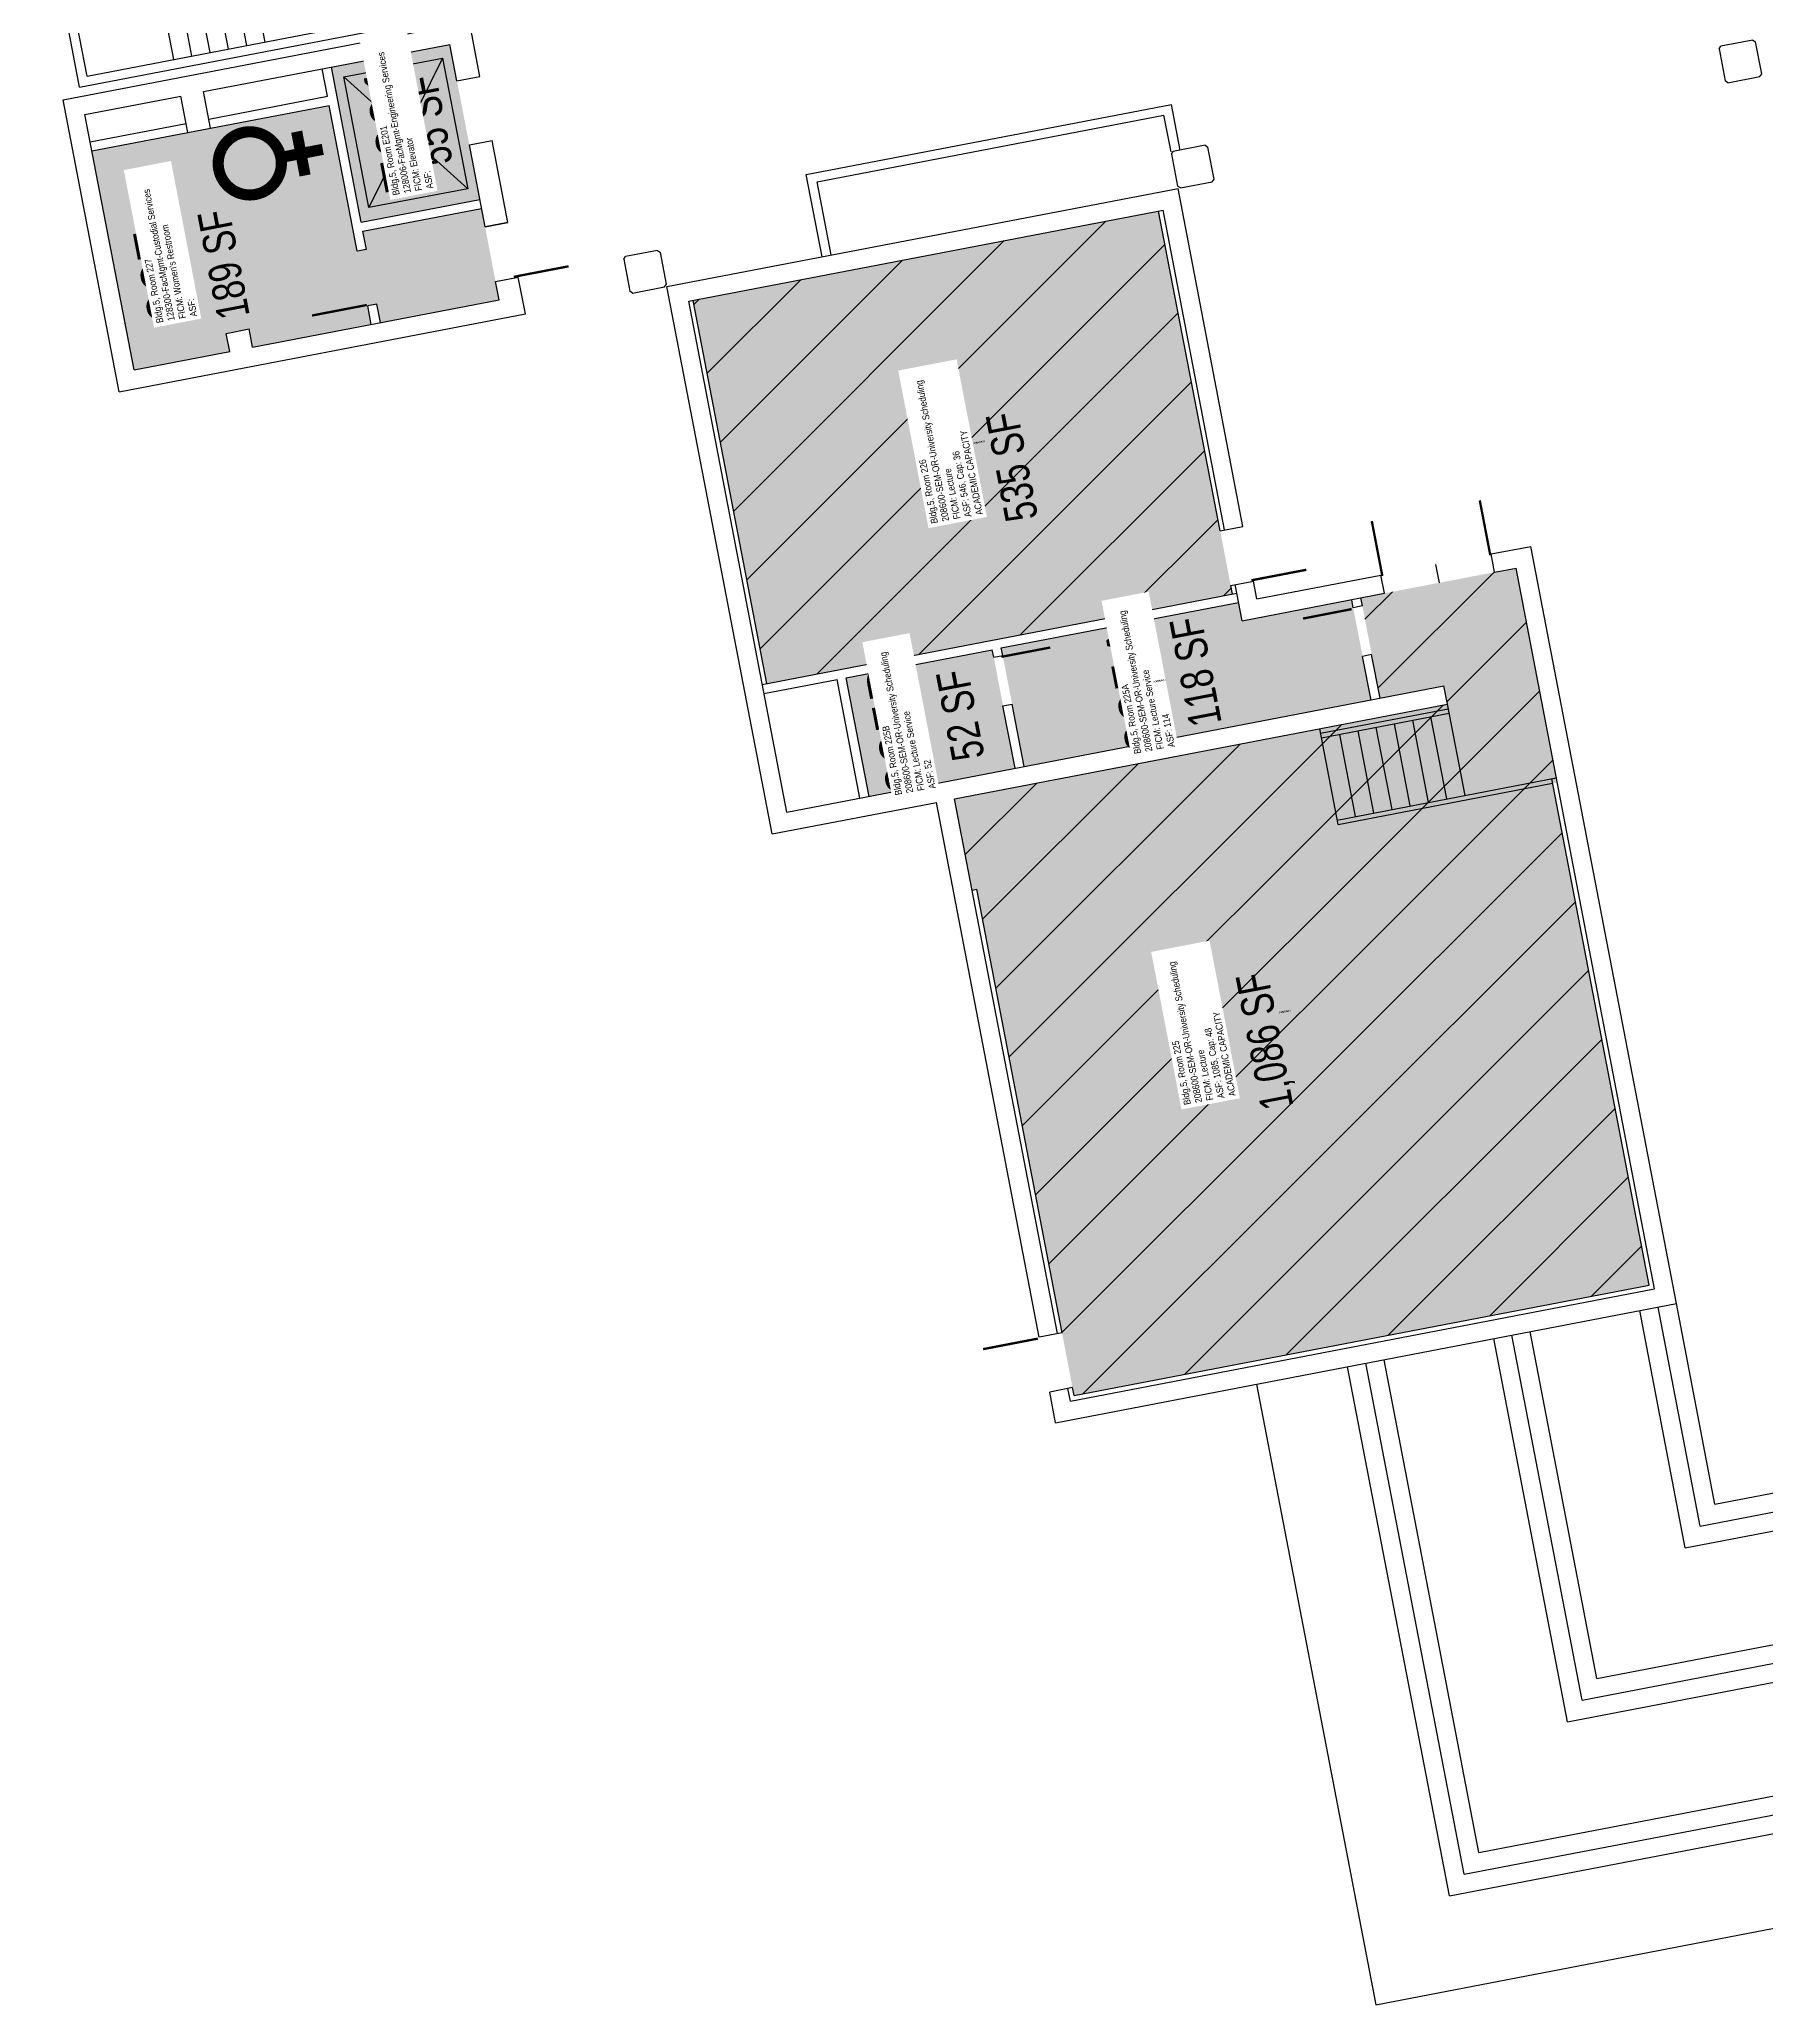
# Model space of a CAD drawing. Header units: inches. Extents: x 69199020 to 69202739, y 27674225 to 27677034.
# Drawn here: x 69200329 to 69201444, y 27674225 to 27675494 of the extents above; entities that cross this region are included whole.
import ezdxf
from ezdxf.enums import TextEntityAlignment as Align

# ---------------------------------------------------------------- set-up
doc = ezdxf.new("R2010")
doc.units = ezdxf.units.IN
doc.header["$LTSCALE"] = 10
doc.header["$MEASUREMENT"] = 0
doc.layers.get('0').update_dxf_attribs({"linetype": 'CONTINUOUS'})
for name, color, linetype in [('A-DOOR', 2, 'CONTINUOUS'), ('A-FLOR', 3, 'CONTINUOUS'), ('A-IDEN-ICON', 4, 'CONTINUOUS'), ('A-IDEN-RNUM', 7, 'CONTINUOUS'), ('A-IDEN-SNUM', 4, 'CONTINUOUS'), ('A-IDEN-VNUM', 4, 'CONTINUOUS'), ('A-SITE', 3, 'CONTINUOUS'), ('A-WALL', 5, 'CONTINUOUS'), ('AREA-TEXT', 3, 'CONTINUOUS'), ('Rooms-Capacity', 4, 'CONTINUOUS'), ('Rooms-Category-Color', 7, 'CONTINUOUS'), ('Rooms-College-Color', 7, 'CONTINUOUS'), ('Rooms-Department-Color', 7, 'CONTINUOUS'), ('Rooms-Division-Color', 7, 'CONTINUOUS'), ('Rooms-Information', 7, 'CONTINUOUS')]:
    doc.layers.add(name, color=color, linetype=linetype)
doc.styles.add('CP_AREA', font='arial.ttf', dxfattribs={"height": 15})
doc.styles.add('CP_ROOMSNUMBER', font='arial.ttf', dxfattribs={"height": 1})
doc.styles.add('CP_ROOMVNUMBER', font='arial.ttf', dxfattribs={"width": 0.85, "height": 0.075})
pattern_1 = [(45, (0, 0), (-26.516504294, 26.516504294), [])]

# ---------------------------------------------------------------- blocks, each defined once
blk = doc.blocks.new('CPWOMEN')
at = {"const_width": 0.015}
blk.add_lwpolyline([(-0.0375, 0, 1), (0.0475, 0, 1)], format="xyb", close=True, dxfattribs=at)
for points in [[(0.005, -0.04), (0.005, -0.1)], [(-0.025, -0.07), (0.035, -0.07)]]:
    blk.add_lwpolyline(points, dxfattribs=at)

msp = doc.modelspace()

# ---------------------------------------------------------------- hatches: boundary and pattern name
at = {"layer": 'Rooms-Capacity'}
h = msp.add_hatch(dxfattribs=at)
h.set_pattern_fill('ANSI31', color=256, scale=300, style=0)
h.set_pattern_definition(pattern_1)
h.paths.add_polyline_path([(69200750.7, 27675325.2), (69201051.2, 27675382.9), (69201098.8, 27675135.4), (69200798.3, 27675077.7)])
h = msp.add_hatch(dxfattribs=at)
h.set_pattern_fill('ANSI31', color=256, scale=300, style=0)
h.set_pattern_definition(pattern_1)
h.paths.add_polyline_path([(69200919.5, 27675003.2), (69201237.7, 27675064.4), (69201235.4, 27675076.2), (69201194.2, 27675068.2), (69201181.7, 27675133.1), (69201281.9, 27675152.3), (69201308.5, 27675013.8), (69201305.5, 27675013.3), (69201367.8, 27674689.2), (69200996.6, 27674617.9), (69200933.8, 27674944.9), (69200930.8, 27674944.3)])
at = {"layer": 'Rooms-Category-Color', "true_color": 0xadadad}
for points in [[(69200517.1, 27675475.8), (69200593.7, 27675490.5), (69200612.9, 27675390.4), (69200536.3, 27675375.6)], [(69200362.5, 27675421.7), (69200515.7, 27675451.1), (69200533.8, 27675356.9), (69200539.7, 27675358.1), (69200537.5, 27675369.8), (69200614.1, 27675384.5), (69200625.4, 27675325.5), (69200548.8, 27675310.8), (69200546.5, 27675322.7), (69200540.6, 27675321.6), (69200542.9, 27675309.7), (69200466.3, 27675295), (69200464, 27675306.8), (69200449.3, 27675303.9), (69200451.6, 27675292.2), (69200389.7, 27675280.3)]]:
    msp.add_hatch(color=253, dxfattribs=at).paths.add_polyline_path(points)
at = {"layer": 'Rooms-Category-Color', "true_color": 0xffff64}
for points in [[(69200750.7, 27675325.2), (69201051.2, 27675382.9), (69201098.8, 27675135.4), (69200798.3, 27675077.7)], [(69200919.5, 27675003.2), (69201237.7, 27675064.4), (69201235.4, 27675076.2), (69201194.2, 27675068.2), (69201181.7, 27675133.1), (69201281.9, 27675152.3), (69201308.5, 27675013.8), (69201305.5, 27675013.3), (69201367.8, 27674689.2), (69200996.6, 27674617.9), (69200933.8, 27674944.9), (69200930.8, 27674944.3)], [(69200949.6, 27675100.7), (69201102.8, 27675130.1), (69201105.1, 27675118.3), (69201175.8, 27675131.9), (69201188.3, 27675067.1), (69200964.4, 27675024.1)], [(69200958.5, 27675023), (69200864.2, 27675004.8), (69200849.5, 27675081.4), (69200943.8, 27675099.6)]]:
    msp.add_hatch(color=51, dxfattribs=at).paths.add_polyline_path(points)
at = {"layer": 'Rooms-College-Color', "true_color": 0xadadad}
for points in [[(69200517.1, 27675475.8), (69200593.7, 27675490.5), (69200612.9, 27675390.4), (69200536.3, 27675375.6)], [(69200362.5, 27675421.7), (69200515.7, 27675451.1), (69200533.8, 27675356.9), (69200539.7, 27675358.1), (69200537.5, 27675369.8), (69200614.1, 27675384.5), (69200625.4, 27675325.5), (69200548.8, 27675310.8), (69200546.5, 27675322.7), (69200540.6, 27675321.6), (69200542.9, 27675309.7), (69200466.3, 27675295), (69200464, 27675306.8), (69200449.3, 27675303.9), (69200451.6, 27675292.2), (69200389.7, 27675280.3)]]:
    msp.add_hatch(color=253, dxfattribs=at).paths.add_polyline_path(points)
at = {"layer": 'Rooms-College-Color', "true_color": 0xffff64}
for points in [[(69200750.7, 27675325.2), (69201051.2, 27675382.9), (69201098.8, 27675135.4), (69200798.3, 27675077.7)], [(69200919.5, 27675003.2), (69201237.7, 27675064.4), (69201235.4, 27675076.2), (69201194.2, 27675068.2), (69201181.7, 27675133.1), (69201281.9, 27675152.3), (69201308.5, 27675013.8), (69201305.5, 27675013.3), (69201367.8, 27674689.2), (69200996.6, 27674617.9), (69200933.8, 27674944.9), (69200930.8, 27674944.3)], [(69200949.6, 27675100.7), (69201102.8, 27675130.1), (69201105.1, 27675118.3), (69201175.8, 27675131.9), (69201188.3, 27675067.1), (69200964.4, 27675024.1)], [(69200958.5, 27675023), (69200864.2, 27675004.8), (69200849.5, 27675081.4), (69200943.8, 27675099.6)]]:
    msp.add_hatch(color=51, dxfattribs=at).paths.add_polyline_path(points)
at = {"layer": 'Rooms-Department-Color', "true_color": 0xacacac}
for points in [[(69200517.1, 27675475.8), (69200593.7, 27675490.5), (69200612.9, 27675390.4), (69200536.3, 27675375.6)], [(69200362.5, 27675421.7), (69200515.7, 27675451.1), (69200533.8, 27675356.9), (69200539.7, 27675358.1), (69200537.5, 27675369.8), (69200614.1, 27675384.5), (69200625.4, 27675325.5), (69200548.8, 27675310.8), (69200546.5, 27675322.7), (69200540.6, 27675321.6), (69200542.9, 27675309.7), (69200466.3, 27675295), (69200464, 27675306.8), (69200449.3, 27675303.9), (69200451.6, 27675292.2), (69200389.7, 27675280.3)]]:
    msp.add_hatch(color=253, dxfattribs=at).paths.add_polyline_path(points)
at = {"layer": 'Rooms-Department-Color', "true_color": 0x003fff}
for points in [[(69200750.7, 27675325.2), (69201051.2, 27675382.9), (69201098.8, 27675135.4), (69200798.3, 27675077.7)], [(69200919.5, 27675003.2), (69201237.7, 27675064.4), (69201235.4, 27675076.2), (69201194.2, 27675068.2), (69201181.7, 27675133.1), (69201281.9, 27675152.3), (69201308.5, 27675013.8), (69201305.5, 27675013.3), (69201367.8, 27674689.2), (69200996.6, 27674617.9), (69200933.8, 27674944.9), (69200930.8, 27674944.3)], [(69200949.6, 27675100.7), (69201102.8, 27675130.1), (69201105.1, 27675118.3), (69201175.8, 27675131.9), (69201188.3, 27675067.1), (69200964.4, 27675024.1)], [(69200958.5, 27675023), (69200864.2, 27675004.8), (69200849.5, 27675081.4), (69200943.8, 27675099.6)]]:
    msp.add_hatch(color=160, dxfattribs=at).paths.add_polyline_path(points)
at = {"layer": 'Rooms-Division-Color', "true_color": 0xadadad}
for points in [[(69200517.1, 27675475.8), (69200593.7, 27675490.5), (69200612.9, 27675390.4), (69200536.3, 27675375.6)], [(69200362.5, 27675421.7), (69200515.7, 27675451.1), (69200533.8, 27675356.9), (69200539.7, 27675358.1), (69200537.5, 27675369.8), (69200614.1, 27675384.5), (69200625.4, 27675325.5), (69200548.8, 27675310.8), (69200546.5, 27675322.7), (69200540.6, 27675321.6), (69200542.9, 27675309.7), (69200466.3, 27675295), (69200464, 27675306.8), (69200449.3, 27675303.9), (69200451.6, 27675292.2), (69200389.7, 27675280.3)]]:
    msp.add_hatch(color=253, dxfattribs=at).paths.add_polyline_path(points)
at = {"layer": 'Rooms-Division-Color', "true_color": 0x003fff}
for points in [[(69200750.7, 27675325.2), (69201051.2, 27675382.9), (69201098.8, 27675135.4), (69200798.3, 27675077.7)], [(69200919.5, 27675003.2), (69201237.7, 27675064.4), (69201235.4, 27675076.2), (69201194.2, 27675068.2), (69201181.7, 27675133.1), (69201281.9, 27675152.3), (69201308.5, 27675013.8), (69201305.5, 27675013.3), (69201367.8, 27674689.2), (69200996.6, 27674617.9), (69200933.8, 27674944.9), (69200930.8, 27674944.3)], [(69200949.6, 27675100.7), (69201102.8, 27675130.1), (69201105.1, 27675118.3), (69201175.8, 27675131.9), (69201188.3, 27675067.1), (69200964.4, 27675024.1)], [(69200958.5, 27675023), (69200864.2, 27675004.8), (69200849.5, 27675081.4), (69200943.8, 27675099.6)]]:
    msp.add_hatch(color=160, dxfattribs=at).paths.add_polyline_path(points)

# ---------------------------------------------------------------- linework, layer by layer
at = {"layer": 'A-DOOR'}
for points in [[(69200634.9, 27675340.4, 1.5, 1.5, 0), (69200670.3, 27675347.2, 0, 0, 0), (69200670.1, 27675348, 0, 0, 0.414214), (69200626.8, 27675374.8, 0, 0, 0.414214)], [(69200540, 27675322.2, 1.5, 1.5, 0), (69200504.6, 27675315.4, 0, 0, 0), (69200504.5, 27675316.2, 0, 0, -0.414214), (69200534.8, 27675357.1, 0, 0, -0.414214)], [(69201265.3, 27675160.6, 1.5, 1.5, 0), (69201258.5, 27675196, 0, 0, 0), (69201257.7, 27675195.8, 0, 0, 0.414214), (69201230.9, 27675152.5, 0, 0, 0.414214)], [(69201195.6, 27675147.2, 1.5, 1.5, 0), (69201188.8, 27675182.6, 0, 0, 0), (69201189.6, 27675182.7, 0, 0, -0.414214), (69201230.5, 27675152.4, 0, 0, -0.414214)], [(69201111.1, 27675144.4, 1.5, 1.5, 0), (69201146.5, 27675151.2, 0, 0, 0), (69201146.3, 27675151.9, 0, 0, 0.414214), (69201103, 27675178.7, 0, 0, 0.414214)], [(69201175.8, 27675125.8, 1.5, 1.5, 0), (69201144.4, 27675119.7, 0, 0, 0), (69201144.2, 27675120.5, 0, 0, 0.414214), (69201181.7, 27675095.1, 0, 0, 0.414214)], [(69200949.7, 27675095, 1.5, 1.5, 0), (69200981.2, 27675101, 0, 0, 0), (69200981, 27675101.7, 0, 0, -0.414214), (69200955.6, 27675064.3, 0, 0, -0.414214)], [(69200973.2, 27674654.7, 1.5, 1.5, 0), (69200937.9, 27674647.9, 0, 0, 0), (69200938, 27674647.1, 0, 0, 0.414214), (69200981.4, 27674620.3, 0, 0, 0.414214)]]:
    msp.add_lwpolyline(points, format="xyseb", dxfattribs=at)
at = {"layer": 'A-FLOR'}
for p, q in [((69200415.4, 27675480.7), (69200391.6, 27675604.4)), ((69200474.3, 27675492), (69200463, 27675550.9)), ((69200427.1, 27675483), (69200414.7, 27675547.8)), ((69200438.9, 27675485.2), (69200427.6, 27675544.2)), ((69200450.7, 27675487.5), (69200439.4, 27675546.4)), ((69200462.5, 27675489.8), (69200451.2, 27675548.7)), ((69200525.2, 27675469.5), (69200588.9, 27675481.7)), ((69200588.9, 27675481.7), (69200541.4, 27675385.1)), ((69200588.9, 27675481.7), (69200605.2, 27675397.3)), ((69200525.2, 27675469.5), (69200605.2, 27675397.3)), ((69200541.4, 27675385.1), (69200525.2, 27675469.5)), ((69200605.2, 27675397.3), (69200541.4, 27675385.1)), ((69201155.7, 27675045.6), (69201238.2, 27675061.4)), ((69201156.3, 27675042.6), (69201238.8, 27675058.5)), ((69201237.2, 27675003.2), (69201227, 27675056.2)), ((69201249, 27675005.5), (69201237.7, 27675064.4)), ((69201167.1, 27674986.7), (69201155.2, 27675048.5)), ((69201178.3, 27674991.9), (69201168.1, 27675044.9)), ((69201190.1, 27674994.1), (69201179.9, 27675047.2)), ((69201201.9, 27674996.4), (69201191.7, 27675049.4)), ((69201213.6, 27674998.7), (69201203.4, 27675051.7)), ((69201225.4, 27675000.9), (69201215.2, 27675054)), ((69201166.5, 27674989.6), (69201307.9, 27675016.8)), ((69201167.1, 27674986.7), (69201305.5, 27675013.3))]:
    msp.add_line(p, q, dxfattribs=at)
at = {"layer": 'A-SITE'}
for p, q in [((69201400.7, 27674533.6), (69201373.6, 27674675)), ((69201410.3, 27674547.7), (69201385.4, 27674677.3)), ((69201391.2, 27674519.6), (69201361.8, 27674672.8)), ((69201315.1, 27674407.2), (69201267.5, 27674654.7)), ((69201324.6, 27674421.2), (69201279.3, 27674656.9)), ((69201334.1, 27674435.3), (69201291.1, 27674659.2)), ((69201248.4, 27674308.8), (69201185, 27674638.8)), ((69201257.9, 27674322.9), (69201196.8, 27674641.1)), ((69201400.7, 27674533.6), (69201945.8, 27674638.3)), ((69201114.3, 27674625.2), (69201191.3, 27674224.5)), ((69201238.9, 27674294.8), (69201173.2, 27674636.5)), ((69201391.2, 27674519.6), (69201948, 27674626.5)), ((69201410.3, 27674547.7), (69201587, 27674581.6)), ((69201334.1, 27674435.3), (69201961.6, 27674555.8)), ((69201324.6, 27674421.2), (69201963.9, 27674544.1)), ((69201315.1, 27674407.2), (69201966.2, 27674532.3)), ((69201257.9, 27674322.9), (69201979.7, 27674461.6)), ((69201248.4, 27674308.8), (69201982, 27674449.8)), ((69201238.9, 27674294.8), (69201984.3, 27674438)), ((69201191.3, 27674224.5), (69201995.6, 27674379.1))]:
    msp.add_line(p, q, dxfattribs=at)
at = {"layer": 'A-WALL'}
for p, q in [((69200354.6, 27675462.9), (69200328.6, 27675598.4)), ((69200359.4, 27675470), (69200335.6, 27675593.7)), ((69200359.4, 27675470), (69200603.9, 27675516.9)), ((69200344, 27675454.8), (69200606.2, 27675505.1)), ((69200354.6, 27675462.9), (69200599.1, 27675509.9)), ((69200613, 27675469.8), (69200606.2, 27675505.1)), ((69200434.6, 27675460), (69200593.7, 27675490.5)), ((69200598.2, 27675467), (69200593.7, 27675490.5)), ((69201413, 27675487.6), (69201414.2, 27675489.3)), ((69201413, 27675487.6), (69201416.9, 27675466.9)), ((69201434.8, 27675493.3), (69201414.2, 27675489.3)), ((69201434.8, 27675493.3), (69201436.5, 27675492.1)), ((69201440.5, 27675471.5), (69201436.5, 27675492.1)), ((69200514.6, 27675457), (69200511.2, 27675474.7)), ((69200536.3, 27675375.6), (69200517.1, 27675475.8)), ((69200598.2, 27675467), (69200613, 27675469.8)), ((69201418.7, 27675465.7), (69201416.9, 27675466.9)), ((69201418.7, 27675465.7), (69201439.3, 27675469.7)), ((69201439.3, 27675469.7), (69201440.5, 27675471.5)), ((69200380.2, 27675266.2), (69200344, 27675454.8)), ((69200358, 27675445.3), (69200419.9, 27675457.1)), ((69200424.4, 27675433.6), (69200419.9, 27675457.1)), ((69200439.1, 27675436.4), (69200434.6, 27675460)), ((69200438, 27675442.3), (69200514.6, 27675457)), ((69200439.1, 27675436.4), (69200515.7, 27675451.1)), ((69200533.8, 27675356.9), (69200515.7, 27675451.1)), ((69200823.7, 27675406.4), (69201059.4, 27675451.7)), ((69201065.1, 27675422.2), (69201059.4, 27675451.7)), ((69200389.7, 27675280.3), (69200358, 27675445.3)), ((69200361.4, 27675427.6), (69200423.3, 27675439.5)), ((69200424.4, 27675433.6), (69200439.1, 27675436.4)), ((69200830.7, 27675401.7), (69201054.6, 27675444.7)), ((69201059.2, 27675421.1), (69201054.6, 27675444.7)), ((69200362.5, 27675421.7), (69200424.4, 27675433.6)), ((69200606.2, 27675425.7), (69200620.9, 27675428.5)), ((69200616.3, 27675372.7), (69200606.2, 27675425.7)), ((69200631.1, 27675375.5), (69200620.9, 27675428.5)), ((69201081.3, 27675425.4), (69201060.6, 27675421.4)), ((69201081.3, 27675425.4), (69201060.6, 27675421.4)), ((69201081.3, 27675425.4), (69201083, 27675424.2)), ((69201081.3, 27675425.4), (69201083, 27675424.2)), ((69201087, 27675403.5), (69201083, 27675424.2)), ((69201087, 27675403.5), (69201083, 27675424.2)), ((69201059.4, 27675419.6), (69201060.6, 27675421.4)), ((69201059.4, 27675419.6), (69201060.6, 27675421.4)), ((69201059.4, 27675419.6), (69201063.4, 27675399)), ((69201059.4, 27675419.6), (69201063.4, 27675399)), ((69200833.9, 27675353.4), (69200823.7, 27675406.4)), ((69200839.8, 27675354.5), (69200830.7, 27675401.7)), ((69201065.2, 27675397.8), (69201063.4, 27675399)), ((69201065.2, 27675397.8), (69201063.4, 27675399)), ((69201065.2, 27675397.8), (69201085.8, 27675401.8)), ((69201065.2, 27675397.8), (69201085.8, 27675401.8)), ((69201085.8, 27675401.8), (69201087, 27675403.5)), ((69201085.8, 27675401.8), (69201087, 27675403.5)), ((69200536.3, 27675375.6), (69200612.9, 27675390.4)), ((69200733.7, 27675334.1), (69201063.7, 27675397.5)), ((69201105.6, 27675179.2), (69201063.7, 27675397.5)), ((69200537.5, 27675369.8), (69200614.1, 27675384.5)), ((69200616.3, 27675372.8), (69200631.1, 27675375.6)), ((69200616.3, 27675372.7), (69200631.1, 27675375.5)), ((69200747.8, 27675324.6), (69201054.2, 27675383.5)), ((69201090.9, 27675176.4), (69201051.2, 27675382.9)), ((69201093.8, 27675177), (69201054.2, 27675383.5)), ((69200539.7, 27675358.1), (69200537.5, 27675369.8)), ((69200539.7, 27675358.1), (69200533.8, 27675356.9)), ((69200705.9, 27675351.7), (69200707.1, 27675353.5)), ((69200705.9, 27675351.7), (69200707.1, 27675353.5)), ((69200705.9, 27675351.7), (69200709.9, 27675331.1)), ((69200705.9, 27675351.7), (69200709.9, 27675331.1)), ((69200727.7, 27675357.4), (69200707.1, 27675353.5)), ((69200727.7, 27675357.4), (69200707.1, 27675353.5)), ((69200727.7, 27675357.4), (69200729.5, 27675356.2)), ((69200727.7, 27675357.4), (69200729.5, 27675356.2)), ((69200733.4, 27675335.6), (69200729.5, 27675356.2)), ((69200733.4, 27675335.6), (69200729.5, 27675356.2)), ((69200623.1, 27675337.3), (69200637.9, 27675340.2)), ((69200623.1, 27675337.4), (69200637.8, 27675340.2)), ((69200625.4, 27675325.5), (69200623.1, 27675337.4)), ((69200642.4, 27675316.6), (69200637.8, 27675340.2)), ((69200732.2, 27675333.9), (69200733.4, 27675335.6)), ((69200732.2, 27675333.9), (69200733.4, 27675335.6)), ((69200466.3, 27675295), (69200625.4, 27675325.5)), ((69200546.5, 27675322.7), (69200540.6, 27675321.6)), ((69200548.8, 27675310.8), (69200546.5, 27675322.7)), ((69200711.6, 27675329.9), (69200709.9, 27675331.1)), ((69200711.6, 27675329.9), (69200709.9, 27675331.1)), ((69200711.6, 27675329.9), (69200732.2, 27675333.9)), ((69200711.6, 27675329.9), (69200732.2, 27675333.9)), ((69200801.6, 27674980.6), (69200733.7, 27675334.1)), ((69200811.2, 27674994.7), (69200747.8, 27675324.6)), ((69200798.3, 27675077.7), (69200750.7, 27675325.2)), ((69200380.2, 27675266.2), (69200642.4, 27675316.6)), ((69200542.9, 27675309.7), (69200540.6, 27675321.6)), ((69200449.3, 27675303.9), (69200464, 27675306.8)), ((69200451.6, 27675292.2), (69200449.3, 27675303.9)), ((69200466.3, 27675295), (69200464, 27675306.8)), ((69200389.7, 27675280.3), (69200451.6, 27675292.2)), ((69201090.9, 27675176.4), (69201105.6, 27675179.2)), ((69201265.9, 27675161.4), (69201291.4, 27675166.3)), ((69201268.1, 27675149.7), (69201265.9, 27675161.4)), ((69201385.4, 27674677.3), (69201291.4, 27675166.3)), ((69201114.6, 27675132.4), (69201194.7, 27675147.8)), ((69201197, 27675136), (69201194.7, 27675147.8)), ((69201232.4, 27675142.8), (69201230.1, 27675154.6)), ((69201268.1, 27675149.7), (69201281.9, 27675152.3)), ((69201371.3, 27674686.8), (69201281.9, 27675152.3)), ((69200795.3, 27675077.1), (69201101.7, 27675136)), ((69201097.7, 27675141.1), (69201112.4, 27675143.9)), ((69201098.8, 27675135.4), (69201097.7, 27675141.1)), ((69201105.1, 27675118.3), (69201100.6, 27675141.6)), ((69201105.1, 27675118.3), (69201197, 27675136)), ((69201114.6, 27675132.4), (69201112.4, 27675143.9)), ((69201176.8, 27675126.7), (69201175.8, 27675131.9)), ((69201182.7, 27675127.9), (69201181.7, 27675133.1)), ((69200949.6, 27675100.7), (69201102.8, 27675130.1)), ((69201182.7, 27675127.9), (69201176.8, 27675126.7)), ((69200849.5, 27675081.4), (69200943.8, 27675099.6)), ((69200944.7, 27675094.8), (69200943.8, 27675099.6)), ((69200944.7, 27675094.8), (69200950.6, 27675095.9)), ((69200950.6, 27675095.9), (69200949.6, 27675100.7)), ((69201188.7, 27675096.4), (69201182.9, 27675095.3)), ((69201188.3, 27675067.1), (69201182.9, 27675095.3)), ((69201194.2, 27675068.2), (69201188.7, 27675096.4)), ((69200864.2, 27675004.8), (69200849.5, 27675081.4)), ((69200796.4, 27675071.3), (69200843.6, 27675080.3)), ((69200811.2, 27674994.7), (69201235.4, 27675076.2)), ((69200858.3, 27675003.7), (69200843.6, 27675080.3)), ((69201237.7, 27675064.4), (69201235.4, 27675076.2)), ((69200919.5, 27675003.2), (69201237.7, 27675064.4)), ((69200950.7, 27675063.3), (69200956.6, 27675064.5)), ((69200958.5, 27675023), (69200950.7, 27675063.3)), ((69200964.4, 27675024.1), (69200956.6, 27675064.5)), ((69201305, 27675016.2), (69201307.9, 27675016.8)), ((69201367.8, 27674689.2), (69201305, 27675016.2)), ((69200801.6, 27674980.6), (69200907.7, 27675001)), ((69200974.1, 27674655.6), (69200907.7, 27675001)), ((69200985.8, 27674657.9), (69200919.5, 27675003.2)), ((69200930.8, 27674944.3), (69200933.8, 27674944.9)), ((69200988.8, 27674658.4), (69200933.8, 27674944.9)), ((69200996.6, 27674617.9), (69201367.8, 27674689.2)), ((69200984.7, 27674600.3), (69201385.4, 27674677.3)), ((69200994.2, 27674614.4), (69201371.3, 27674686.8)), ((69200988.8, 27674658.4), (69200974.1, 27674655.6)), ((69200995.6, 27674623.1), (69200980.9, 27674620.2)), ((69200984.7, 27674600.3), (69200980.9, 27674620.2)), ((69200994.2, 27674614.4), (69200992.6, 27674622.5)), ((69200996.6, 27674617.9), (69200995.6, 27674623.1))]:
    msp.add_line(p, q, dxfattribs=at)

# ---------------------------------------------------------------- block references
at = {"layer": 'A-IDEN-ICON', "xscale": 479.9999999999999, "yscale": 479.9999999999999, "zscale": 479.9999999999999, "rotation": 100.8755009479903}
msp.add_blockref('CPWOMEN', (69200464.9, 27675411.3), dxfattribs=at)

# ---------------------------------------------------------------- texts
at = {"layer": 'A-IDEN-RNUM', "style": 'CP_ROOMSNUMBER', "width": 0.85}
for s, p in [('E201-00', (69200561, 27675429.7)), ('0227-00', (69200398.4, 27675358.8)), ('0226-00', (69200935.2, 27675233.6)), ('0225-A0', (69201051.7, 27675079.6)), ('0225-B0', (69200882.8, 27675048.6)), ('0225-00', (69201132.5, 27674865.9))]:
    msp.add_text(s, height=1, rotation=10.8755, dxfattribs=at).set_placement(p, align=Align.MIDDLE)
at = {"layer": 'A-IDEN-SNUM', "style": 'CP_ROOMSNUMBER', "width": 0.85}
for s, p in [('0050E20100', (69200561, 27675429.7)), ('0050022700', (69200398.4, 27675358.8)), ('0050022600', (69200935.2, 27675233.6)), ('00500225A0', (69201051.7, 27675079.6)), ('00500225B0', (69200882.8, 27675048.6)), ('0050022500', (69201132.5, 27674865.9))]:
    msp.add_text(s, height=1, rotation=10.8755, dxfattribs=at).set_placement(p, align=Align.MIDDLE)
at = {"layer": 'A-IDEN-VNUM', "style": 'CP_ROOMVNUMBER', "width": 0.85}
for s, p in [('E201', (69200559.9, 27675437)), ('227', (69200409.5, 27675342.4)), ('226', (69200917, 27675214.4)), ('225A', (69201038.7, 27675076.4)), ('225B', (69200884.2, 27675049.6)), ('225', (69201080.2, 27674839))]:
    msp.add_text(s, height=31, rotation=100.88, dxfattribs=at).set_placement(p, align=Align.MIDDLE)
at = {"layer": 'AREA-TEXT', "style": 'CP_AREA', "width": 0.75}
for s, p in [('55 SF', (69200579.7, 27675441.1)), ('189 SF', (69200447.5, 27675348.3)), ('535 SF', (69200956.4, 27675217.7)), ('118 SF', (69201075, 27675085.3)), ('52 SF', (69200923.1, 27675057.3)), ('1,086 SF', (69201119.5, 27674846.7))]:
    msp.add_text(s, height=21, rotation=100.8755, dxfattribs=at).set_placement(p, align=Align.MIDDLE_CENTER)

# ---------------------------------------------------------------- next in the draw order: texts
at = {"layer": 'Rooms-Information', "width": 99.2, "attachment_point": 7, "rotation": 100.88, "style": 'CP_ROOMVNUMBER', "bg_fill": 3, "box_fill_scale": 1.5, "bg_fill_color": 9, "bg_fill_true_color": 13158600, "bg_fill_transparency": 0}
for s, insert, char_height in [('Bldg.5, Room E201^M^J128006-FacMgmt-Engineering Services^M^JFICM: Elevator^M^JASF: ', (69200583.1, 27675397.7), 4.429), ("Bldg.5, Room 227^M^J128300-FacMgmt-Custodial Services^M^JFICM: Women's Restroom^M^JASF: ", (69200430.6, 27675315.2), 4.429), ('Bldg.5, Room 226^M^J208600-SEM-OR-University Scheduling^M^JFICM: Lecture^M^JASF: 546, Cap: 36^M^JACADEMIC CAPACITY', (69200937.8, 27675187.1), 4.4286), ('Bldg.5, Room 225A^M^J208600-SEM-OR-University Scheduling^M^JFICM: Lecture Service^M^JASF: 114', (69201061.8, 27675037), 4.429), ('Bldg.5, Room 225B^M^J208600-SEM-OR-University Scheduling^M^JFICM: Lecture Service^M^JASF: 52', (69200907.4, 27675010.3), 4.429), ('Bldg.5, Room 225^M^J208600-SEM-OR-University Scheduling^M^JFICM: Lecture^M^JASF: 1085, Cap: 48^M^JACADEMIC CAPACITY', (69201101.1, 27674811.7), 4.4286)]:
    msp.add_mtext(s, dxfattribs=dict(at, insert=insert, char_height=char_height))

doc.saveas('drawing.dxf')
